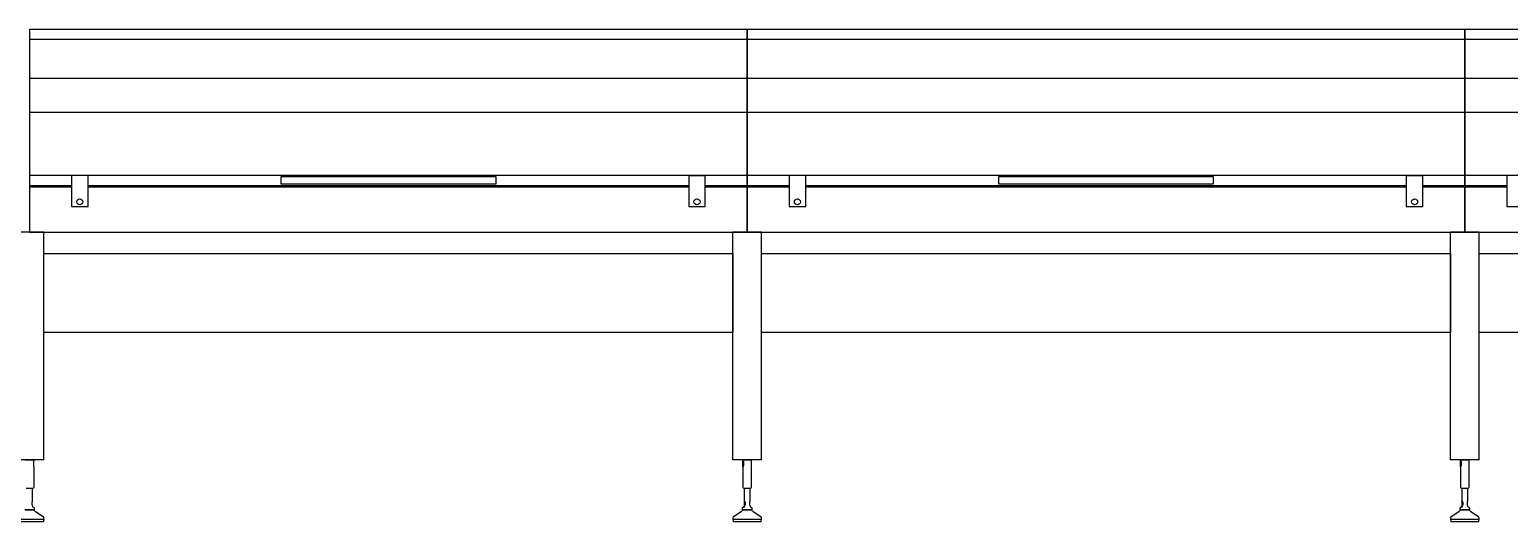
# Model space of a CAD drawing. Header units: millimetres. Extents: x 12318 to 17800, y 6541 to 10165.
# Drawn here: x 14779.4 to 15077.4, y 7271.9 to 7371.1 of the extents above; entities that cross this region are included whole.
import ezdxf

# ---------------------------------------------------------------- set-up
doc = ezdxf.new("R2010")
doc.units = ezdxf.units.MM
doc.layers.add('Equipment', color=123, linetype='Continuous')

# ---------------------------------------------------------------- blocks, each defined once
blk = doc.blocks.new('A$Cbe2ee938')
at = {"layer": 'Equipment'}
for p, q in [((21000, 1372), (19000, 1372)), ((19000, 1372), (19000, 933.3)), ((21000, 933.3), (21000, 1372)), ((23000, 1372), (21000, 1372)), ((21000, 1372), (21000, 933.3)), ((23000, 933.3), (23000, 1372)), ((25000, 1372), (23000, 1372)), ((23000, 1372), (23000, 933.3)), ((21000, 1344.4), (19000, 1344.4)), ((23000, 1344.4), (21000, 1344.4)), ((25000, 1344.4), (23000, 1344.4)), ((21000, 1235.4), (19000, 1235.4)), ((23000, 1235.4), (21000, 1235.4)), ((25000, 1235.4), (23000, 1235.4)), ((21000, 1140.4), (19000, 1140.4)), ((23000, 1140.4), (21000, 1140.4)), ((25000, 1140.4), (23000, 1140.4)), ((19163, 965.3), (19117, 965.3)), ((19117, 965.3), (19117, 878.5)), ((19163, 878.5), (19163, 965.3)), ((20300, 961.3), (19700, 961.3)), ((19700, 961.3), (19700, 941.3)), ((20300, 941.3), (20300, 961.3)), ((20883, 965.3), (20837, 965.3)), ((20837, 965.3), (20837, 878.5)), ((20883, 878.5), (20883, 965.3)), ((21163, 965.3), (21117, 965.3)), ((21117, 965.3), (21117, 878.5)), ((21163, 878.5), (21163, 965.3)), ((22300, 961.3), (21700, 961.3)), ((21700, 961.3), (21700, 941.3)), ((22300, 941.3), (22300, 961.3)), ((22883, 965.3), (22837, 965.3)), ((22837, 965.3), (22837, 878.5)), ((22883, 878.5), (22883, 965.3)), ((23163, 965.3), (23117, 965.3)), ((23117, 965.3), (23117, 878.5)), ((19000, 933.3), (19117, 933.3)), ((19117, 933.3), (19000, 933.3)), ((19000, 933.3), (19000, 807)), ((19163, 933.3), (20837, 933.3)), ((19700, 941.3), (20300, 941.3)), ((20883, 933.3), (21000, 933.3)), ((21000, 933.3), (20883, 933.3)), ((21000, 807), (21000, 933.3)), ((21000, 933.3), (21117, 933.3)), ((21117, 933.3), (21000, 933.3)), ((21000, 933.3), (21000, 807)), ((21163, 933.3), (22837, 933.3)), ((21700, 941.3), (22300, 941.3)), ((22883, 933.3), (23000, 933.3)), ((23000, 933.3), (22883, 933.3)), ((23000, 807), (23000, 933.3)), ((23000, 933.3), (23117, 933.3)), ((23117, 933.3), (23000, 933.3)), ((23000, 933.3), (23000, 807)), ((19117, 878.5), (19163, 878.5)), ((20837, 878.5), (20883, 878.5)), ((21117, 878.5), (21163, 878.5)), ((22837, 878.5), (22883, 878.5)), ((23117, 878.5), (23163, 878.5)), ((19000, 807), (21000, 807)), ((21000, 807), (23000, 807)), ((23000, 807), (25000, 807)), ((19040, 747), (20960, 747)), ((19040, 527), (19040, 747)), ((20960, 747), (20960, 527)), ((21040, 747), (22960, 747)), ((21040, 527), (21040, 747)), ((22960, 747), (22960, 527)), ((23040, 747), (24960, 747)), ((23040, 527), (23040, 747)), ((20960, 527), (19040, 527)), ((22960, 527), (21040, 527)), ((24960, 527), (23040, 527)), ((18987.9, 172), (19012.1, 172)), ((20987.9, 172), (21012.1, 172)), ((22987.9, 172), (23012.1, 172))]:
    blk.add_line(p, q, dxfattribs=at)
at = {"layer": 'Equipment', "linetype": 'Continuous', "lineweight": 25}
for p, q in [((19000, 966.3), (21000, 966.3)), ((20837, 965.3), (20883, 965.3)), ((21000, 966.3), (23000, 966.3)), ((22837, 965.3), (22883, 965.3)), ((23000, 966.3), (25000, 966.3)), ((19117, 936.3), (19000, 936.3)), ((20837, 936.3), (19163, 936.3)), ((19163, 933.3), (20837, 933.3)), ((21000, 936.3), (20883, 936.3)), ((21117, 936.3), (21000, 936.3)), ((22837, 936.3), (21163, 936.3)), ((21163, 933.3), (22837, 933.3)), ((23000, 936.3), (22883, 936.3)), ((23117, 936.3), (23000, 936.3)), ((19040, 807), (18960, 807)), ((19040, 172), (19040, 807)), ((20960, 172), (20960, 807)), ((21040, 807), (20960, 807)), ((21040, 172), (21040, 807)), ((22960, 172), (22960, 807)), ((23040, 807), (22960, 807)), ((23040, 172), (23040, 807)), ((19040, 172), (18960, 172)), ((19011.7, 166.4), (19011.9, 167.3)), ((19011.7, 165.5), (19011.7, 166.4)), ((19011.7, 156.5), (19011.7, 165.5)), ((19011.9, 167.3), (19012.1, 168.2)), ((19012.4, 171.4), (19012.1, 172)), ((19012.1, 168.2), (19012.3, 169)), ((19012.3, 169), (19012.3, 169.1)), ((19012.4, 169.1), (19012.4, 171.4)), ((21040, 172), (20960, 172)), ((20987.9, 172), (20987.6, 171.4)), ((20987.6, 171.4), (20987.6, 169.1)), ((20987.7, 169), (20987.7, 169.3)), ((20987.7, 169.3), (20988.2, 169.1)), ((20987.9, 168.2), (20987.7, 169)), ((20988.1, 167.3), (20987.9, 168.2)), ((20988.3, 166.4), (20988.1, 167.3)), ((20988.2, 169.1), (20988.8, 168.5)), ((20988.3, 165.5), (20988.3, 166.4)), ((20988.3, 156.5), (20988.3, 165.5)), ((20988.8, 168.5), (20989.4, 167.6)), ((20989.4, 167.6), (20989.7, 166.7)), ((20989.7, 166.7), (20989.8, 165.8)), ((20989.8, 165.8), (20989.8, 165.5)), ((20989.8, 165.5), (20989.8, 156.5)), ((21011.7, 166.4), (21011.9, 167.3)), ((21011.7, 165.5), (21011.7, 166.4)), ((21011.7, 156.5), (21011.7, 165.5)), ((21011.9, 167.3), (21012.1, 168.2)), ((21012.4, 171.4), (21012.1, 172)), ((21012.1, 168.2), (21012.3, 169)), ((21012.3, 169), (21012.3, 169.1)), ((21012.4, 169.1), (21012.4, 171.4)), ((23040, 172), (22960, 172)), ((22987.9, 172), (22987.6, 171.4)), ((22987.6, 171.4), (22987.6, 169.1)), ((22987.7, 169), (22987.7, 169.3)), ((22987.7, 169.3), (22988.2, 169.1)), ((22987.9, 168.2), (22987.7, 169)), ((22988.1, 167.3), (22987.9, 168.2)), ((22988.3, 166.4), (22988.1, 167.3)), ((22988.2, 169.1), (22988.8, 168.5)), ((22988.3, 165.5), (22988.3, 166.4)), ((22988.3, 156.5), (22988.3, 165.5)), ((22988.8, 168.5), (22989.4, 167.6)), ((22989.4, 167.6), (22989.7, 166.7)), ((22989.7, 166.7), (22989.8, 165.8)), ((22989.8, 165.8), (22989.8, 165.5)), ((22989.8, 165.5), (22989.8, 156.5)), ((23011.7, 166.4), (23011.9, 167.3)), ((23011.7, 165.5), (23011.7, 166.4)), ((23011.7, 156.5), (23011.7, 165.5)), ((23011.9, 167.3), (23012.1, 168.2)), ((23012.4, 171.4), (23012.1, 172)), ((23012.1, 168.2), (23012.3, 169)), ((23012.3, 169), (23012.3, 169.1)), ((23012.4, 169.1), (23012.4, 171.4)), ((19011.7, 156.2), (19011.7, 156.5)), ((19011.7, 155.3), (19011.7, 156.2)), ((19011.9, 154.4), (19011.7, 155.3)), ((19012.2, 153.5), (19011.9, 154.4)), ((19012.4, 152.9), (19012.2, 153.5)), ((19012.4, 152.8), (19012.4, 152.9)), ((19012.4, 95.5), (19012.4, 152.8)), ((20987.6, 152.9), (20987.8, 153.5)), ((20987.8, 152.7), (20987.6, 152.9)), ((20987.6, 152.8), (20987.6, 95.5)), ((20987.8, 153.5), (20988.1, 154.4)), ((20988.4, 153), (20987.8, 152.7)), ((20988.1, 154.4), (20988.3, 155.3)), ((20988.3, 156.2), (20988.3, 156.5)), ((20988.3, 155.3), (20988.3, 156.2)), ((20989, 153.8), (20988.4, 153)), ((20989.5, 154.7), (20989, 153.8)), ((20989.8, 155.6), (20989.5, 154.7)), ((20989.8, 156.5), (20989.8, 155.6)), ((21011.7, 156.2), (21011.7, 156.5)), ((21011.7, 155.3), (21011.7, 156.2)), ((21011.9, 154.4), (21011.7, 155.3)), ((21012.2, 153.5), (21011.9, 154.4)), ((21012.4, 152.9), (21012.2, 153.5)), ((21012.4, 152.8), (21012.4, 152.9)), ((21012.4, 95.5), (21012.4, 152.8)), ((22987.6, 152.9), (22987.8, 153.5)), ((22987.8, 152.7), (22987.6, 152.9)), ((22987.6, 152.8), (22987.6, 95.5)), ((22987.8, 153.5), (22988.1, 154.4)), ((22988.4, 153), (22987.8, 152.7)), ((22988.1, 154.4), (22988.3, 155.3)), ((22988.3, 156.2), (22988.3, 156.5)), ((22988.3, 155.3), (22988.3, 156.2)), ((22989, 153.8), (22988.4, 153)), ((22989.5, 154.7), (22989, 153.8)), ((22989.8, 155.6), (22989.5, 154.7)), ((22989.8, 156.5), (22989.8, 155.6)), ((23011.7, 156.2), (23011.7, 156.5)), ((23011.7, 155.3), (23011.7, 156.2)), ((23011.9, 154.4), (23011.7, 155.3)), ((23012.2, 153.5), (23011.9, 154.4)), ((23012.4, 152.9), (23012.2, 153.5)), ((23012.4, 152.8), (23012.4, 152.9)), ((23012.4, 95.5), (23012.4, 152.8)), ((18990.6, 92.5), (19009.4, 92.5)), ((19008, 56.1), (19008, 92.5)), ((20990.6, 92.5), (21009.4, 92.5)), ((20992, 92.5), (20992, 56.1)), ((21008, 56.1), (21008, 92.5)), ((22990.6, 92.5), (23009.4, 92.5)), ((22992, 92.5), (22992, 56.1)), ((23008, 56.1), (23008, 92.5)), ((19007.1, 52.2), (19007.2, 53.4)), ((19007.1, 45.9), (19007.1, 52.2)), ((19007.1, 45.2), (19007.1, 45.9)), ((19007.2, 53.4), (19007.4, 54.5)), ((19007.4, 54.5), (19007.7, 55.3)), ((19007.7, 55.3), (19007.9, 55.9)), ((19007.9, 55.9), (19008, 56.1)), ((20992.1, 55.9), (20992, 56.1)), ((20992, 56.1), (20992.3, 56.1)), ((20992.3, 55.3), (20992.1, 55.9)), ((20992.3, 56.1), (20992.9, 55.5)), ((20992.6, 54.5), (20992.3, 55.3)), ((20992.8, 53.4), (20992.6, 54.5)), ((20992.9, 52.2), (20992.8, 53.4)), ((20992.9, 55.5), (20993.5, 54.7)), ((20992.9, 45.9), (20992.9, 52.2)), ((20992.9, 45.2), (20992.9, 45.9)), ((20993.5, 54.7), (20994, 53.6)), ((20994, 53.6), (20994.2, 52.4)), ((20994.2, 52.4), (20994.2, 52.2)), ((20994.2, 52.2), (20994.2, 45.9)), ((20994.2, 45.2), (20994.2, 45.9)), ((21007.1, 52.2), (21007.2, 53.4)), ((21007.1, 45.9), (21007.1, 52.2)), ((21007.1, 45.2), (21007.1, 45.9)), ((21007.2, 53.4), (21007.4, 54.5)), ((21007.4, 54.5), (21007.7, 55.3)), ((21007.7, 55.3), (21007.9, 55.9)), ((21007.9, 55.9), (21008, 56.1)), ((22992.1, 55.9), (22992, 56.1)), ((22992, 56.1), (22992.3, 56.1)), ((22992.3, 55.3), (22992.1, 55.9)), ((22992.3, 56.1), (22992.9, 55.5)), ((22992.6, 54.5), (22992.3, 55.3)), ((22992.8, 53.4), (22992.6, 54.5)), ((22992.9, 52.2), (22992.8, 53.4)), ((22992.9, 55.5), (22993.5, 54.7)), ((22992.9, 45.9), (22992.9, 52.2)), ((22992.9, 45.2), (22992.9, 45.9)), ((22993.5, 54.7), (22994, 53.6)), ((22994, 53.6), (22994.2, 52.4)), ((22994.2, 52.4), (22994.2, 52.2)), ((22994.2, 52.2), (22994.2, 45.9)), ((22994.2, 45.2), (22994.2, 45.9)), ((23007.1, 52.2), (23007.2, 53.4)), ((23007.1, 45.9), (23007.1, 52.2)), ((23007.1, 45.2), (23007.1, 45.9)), ((23007.2, 53.4), (23007.4, 54.5)), ((23007.4, 54.5), (23007.7, 55.3)), ((23007.7, 55.3), (23007.9, 55.9)), ((23007.9, 55.9), (23008, 56.1)), ((18959.7, 6), (19040.2, 6)), ((18960.8, 0), (19039.2, 0)), ((18987.1, 33.2), (19012.9, 33.2)), ((18988.1, 32.3), (19011.9, 32.3)), ((19012.9, 38.1), (19011.4, 39.4)), ((19012.7, 33.2), (19012.7, 33.2)), ((19014, 34.3), (19014, 35.8)), ((19038.2, 12.9), (19016.4, 27.1)), ((19039.2, 0), (19040.2, 6)), ((19040.2, 6), (19040, 9.8)), ((20960, 9.8), (20959.8, 6)), ((20959.8, 6), (20960.8, 0)), ((20959.8, 6), (21040.2, 6)), ((20960.8, 0), (21039.2, 0)), ((20983.6, 27.1), (20961.8, 12.9)), ((20986, 35.8), (20986, 34.3)), ((20988.6, 39.4), (20987.1, 38.1)), ((20987.1, 33.2), (21012.9, 33.2)), ((20987.2, 33.2), (20987.2, 33.2)), ((20988.1, 32.3), (21011.9, 32.3)), ((20989.2, 39.4), (20988.6, 39.3)), ((20988.6, 39.3), (20988.8, 39.4)), ((20988.8, 39.4), (20989.2, 39.6)), ((20989.2, 39.6), (20989.6, 39.8)), ((20990, 39.5), (20989.2, 39.4)), ((20990.8, 39.8), (20990, 39.5)), ((21012.9, 38.1), (21011.4, 39.4)), ((21012.8, 33.2), (21012.8, 33.2)), ((21014, 34.3), (21014, 35.8)), ((21038.2, 12.9), (21016.4, 27.1)), ((21039.2, 0), (21040.2, 6)), ((21040.2, 6), (21040, 9.8)), ((22960, 9.8), (22959.8, 6)), ((22959.8, 6), (22960.8, 0)), ((22959.8, 6), (23040.2, 6)), ((22960.8, 0), (23039.2, 0)), ((22983.6, 27.1), (22961.8, 12.9)), ((22986, 35.8), (22986, 34.3)), ((22988.6, 39.4), (22987.1, 38.1)), ((22987.1, 33.2), (23012.9, 33.2)), ((22987.2, 33.2), (22987.2, 33.2)), ((22988.1, 32.3), (23011.9, 32.3)), ((22989.2, 39.4), (22988.6, 39.3)), ((22988.6, 39.3), (22988.8, 39.4)), ((22988.8, 39.4), (22989.2, 39.6)), ((22989.2, 39.6), (22989.6, 39.8)), ((22990, 39.5), (22989.2, 39.4)), ((22990.8, 39.8), (22990, 39.5)), ((23012.9, 38.1), (23011.4, 39.4)), ((23012.8, 33.2), (23012.8, 33.2)), ((23014, 34.3), (23014, 35.8)), ((23038.2, 12.9), (23016.4, 27.1)), ((23039.2, 0), (23040.2, 6)), ((23040.2, 6), (23040, 9.8))]:
    blk.add_line(p, q, dxfattribs=at)
for centre in [(19140, 891.5), (20860, 891.5), (21140, 891.5), (22860, 891.5)]:
    blk.add_circle(centre, 8.5, dxfattribs=at)
for centre, radius, start, end in [((19009.4, 95.5), 3, 270, 0), ((20990.6, 95.5), 3, 180, 270), ((21009.4, 95.5), 3, 270, 0), ((22990.6, 95.5), 3, 180, 270), ((23009.4, 95.5), 3, 270, 0), ((19013.4, 45.4), 6.36, 181.7127, 241.5162), ((20986.6, 45.4), 6.36, 298.4822, 358.288), ((20988.4, 45), 5.73, 294.2101, 1.6851), ((21013.4, 45.4), 6.36, 181.7127, 241.5162), ((22986.6, 45.4), 6.36, 298.4822, 358.288), ((22988.4, 45), 5.73, 294.2101, 1.6851), ((23013.4, 45.4), 6.36, 181.7127, 241.5162), ((19013.6, 45.3), 6.34, 239.2586, 248.6865), ((19011.9, 33.2), 0.875, 270, 0), ((19001.4, 20.7), 15.7, 29.4773, 47.929), ((19011, 35.8), 3, 0, 50), ((19012.9, 34.3), 1.1, 270, 0), ((19018.6, 30.4), 4, 210.701, 237.0098), ((19036, 9.6), 4, 3.8395, 57.0098), ((20964, 9.6), 4, 122.9902, 176.1605), ((20981.4, 30.4), 4, 302.9902, 329.299), ((20997.8, 21.1), 14.8, 130.6092, 150.4404), ((20989, 35.8), 3, 130, 180), ((20987.1, 34.3), 1.1, 180, 270), ((20988.1, 33.2), 0.875, 180, 270), ((21013.6, 45.3), 6.34, 239.2586, 248.6865), ((21011.9, 33.2), 0.875, 270, 0), ((21001.4, 20.7), 15.7, 29.4773, 47.929), ((21011, 35.8), 3, 0, 50), ((21012.9, 34.3), 1.1, 270, 0), ((21018.6, 30.4), 4, 210.701, 237.0098), ((21036, 9.6), 4, 3.8395, 57.0098), ((22964, 9.6), 4, 122.9902, 176.1605), ((22981.4, 30.4), 4, 302.9902, 329.299), ((22997.8, 21.1), 14.8, 130.6092, 150.4404), ((22989, 35.8), 3, 130, 180), ((22987.1, 34.3), 1.1, 180, 270), ((22988.1, 33.2), 0.875, 180, 270), ((23013.6, 45.3), 6.34, 239.2586, 248.6865), ((23011.9, 33.2), 0.875, 270, 0), ((23001.4, 20.7), 15.7, 29.4773, 47.929), ((23011, 35.8), 3, 0, 50), ((23012.9, 34.3), 1.1, 270, 0), ((23018.6, 30.4), 4, 210.701, 237.0098), ((23036, 9.6), 4, 3.8395, 57.0098)]:
    blk.add_arc(centre, radius, start, end, dxfattribs=at)

msp = doc.modelspace()

# ---------------------------------------------------------------- block references
at = {"xscale": 0.072267749473635, "yscale": 0.072267749473635, "zscale": 0.072267749473635}
msp.add_blockref('A$Cbe2ee938', (13406.29, 7271.94), dxfattribs=at)

doc.saveas('drawing.dxf')
